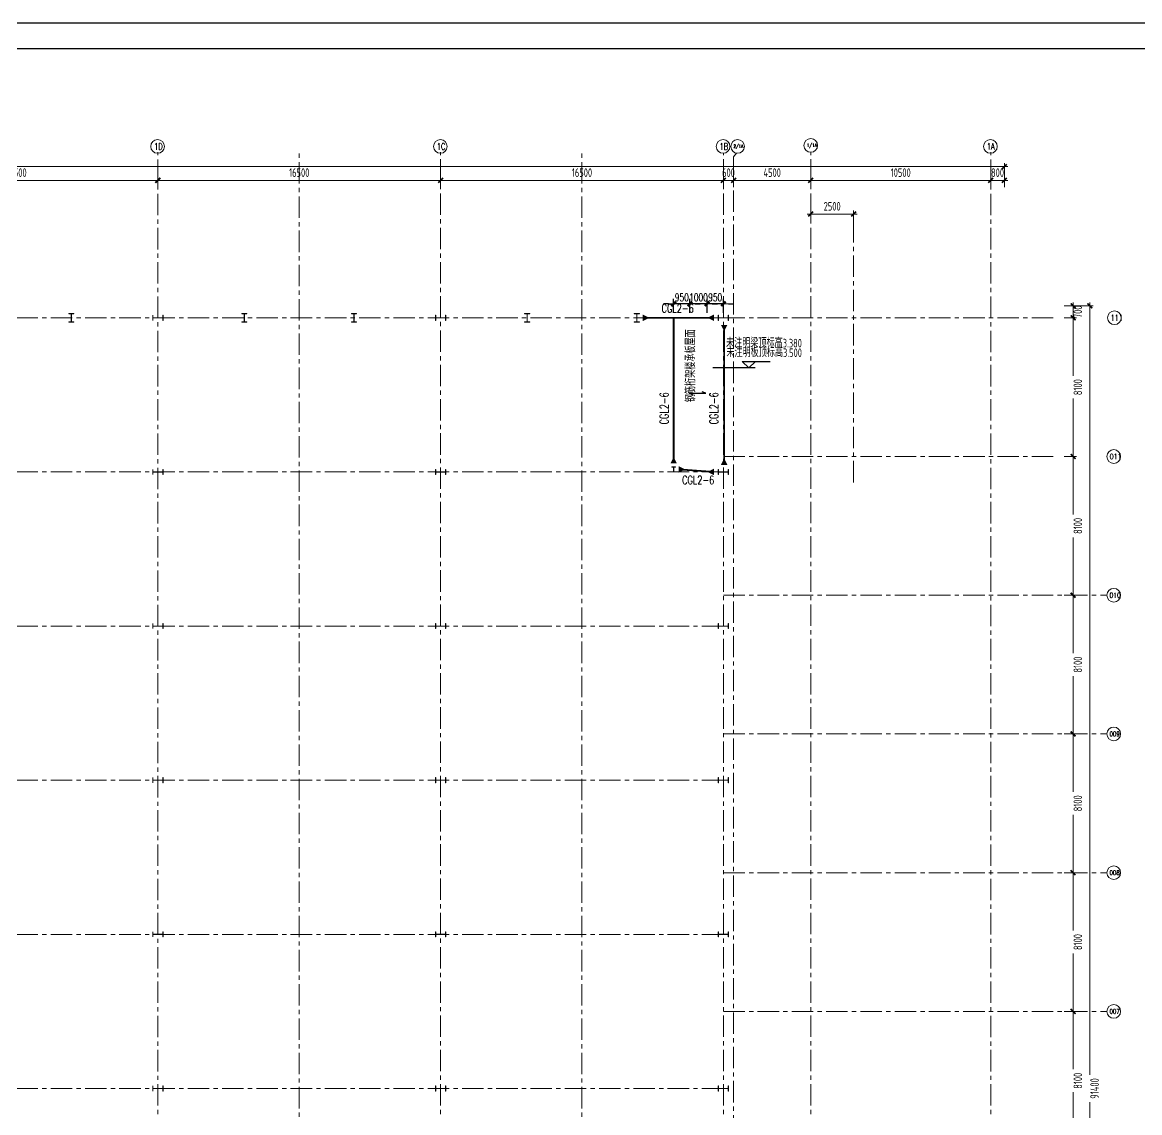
# Model space of a CAD drawing. Extents: x -1201378 to 2367219, y -619313 to 244905.
# Drawn here: x 1059733 to 1124936, y 181240 to 244905 of the extents above; entities that cross this region are included whole.
import ezdxf
from ezdxf.enums import TextEntityAlignment as Align

# ---------------------------------------------------------------- set-up
doc = ezdxf.new("R2010")
doc.units = 0
doc.header["$LTSCALE"] = 1000
doc.linetypes.add('CENTER', pattern=[2, 1.25, -0.25, 0.25, -0.25])
doc.layers.get('0').update_dxf_attribs({"linetype": 'CONTINUOUS'})
doc.layers.get('Defpoints').update_dxf_attribs({"linetype": 'CONTINUOUS'})
for name, color, linetype in [('0-cxFrame', 155, 'CONTINUOUS'), ('S-BG', 131, 'CONTINUOUS'), ('S-SLAB-TXT', 2, 'CONTINUOUS')]:
    doc.layers.add(name, color=color, linetype=linetype)
for name, color, linetype, lineweight in [('0-cxText', 131, 'CONTINUOUS', 25), ('S-axis', 111, 'CONTINUOUS', 0), ('S-bea', 40, 'CONTINUOUS', 0), ('S-col', 2, 'CONTINUOUS', 0), ('S-dim', 81, 'CONTINUOUS', 0), ('S-dote', 5, 'CENTER', 0), ('THIN', 7, 'CONTINUOUS', 0), ('柱间支撑', 6, 'CENTER', 0)]:
    doc.layers.add(name, color=color, linetype=linetype, lineweight=lineweight)
doc.styles.add('_TCH_AXIS', font='COMPLEX', dxfattribs={"bigfont": 'GBCBIG'})
doc.styles.add('cx_tuming', font='simhei.ttf')
doc.styles.add('cx_tuqian1', font='')
doc.styles.add('SS1', font='tj-romans1.shx', dxfattribs={"width": 0.7, "bigfont": 'tj-hztxt1.shx'})
doc.styles.add('TSSD_Dimension', font='tssdeng.shx', dxfattribs={"width": 0.7, "bigfont": 'hztxt.shx'})
doc.styles.add('TSSD_Label', font='tssdeng.shx', dxfattribs={"width": 0.7, "bigfont": 'hztxt.shx'})
doc.styles.add('TSSD_Rein', font='tj-romans1.shx', dxfattribs={"width": 0.7, "bigfont": 'tj-hztxt.shx'})
doc.styles.add('黑体', font='simhei.ttf', dxfattribs={"width": 0.8})
doc.styles.get('cx_tuqian1').set_extended_font_data('SimSun')
doc.dimstyles.new('S-150-ARCHI', dxfattribs={"dimscale": 150, "dimtxt": 3, "dimasz": 2, "dimexe": 2, "dimexo": 2, "dimgap": 1, "dimtad": 1, "dimdec": 0, "dimzin": 0, "dimdsep": 46, "dimtxsty": 'SS1', "dimblk1": 'TT', "dimblk2": 'TT', "dimsah": 1, "dimcen": 1, "dimclrd": 256, "dimclre": 256, "dimclrt": 256, "dimadec": 0, "dimazin": 0, "dimtfac": 1, "dimtdec": 0, "dimtix": 1, "dimtmove": 2, "dimatfit": 0, "dimldrblk": 'TT', "dimfxl": 2, "dimtolj": 1, "dimtzin": 0, "dimarcsym": 0})
doc.dimstyles.new('TSSD_200_200', dxfattribs={"dimtxt": 500, "dimasz": 200, "dimexe": 200, "dimexo": 500, "dimgap": 200, "dimtad": 1, "dimdec": 0, "dimzin": 0, "dimdsep": 46, "dimtxsty": 'TSSD_Dimension', "dimblk": 'ARCHTICK', "dimcen": 0, "dimdle": 200, "dimclrt": 7, "dimadec": 0, "dimazin": 0, "dimtfac": 1, "dimtdec": 0, "dimtix": 1, "dimtmove": 2, "dimatfit": 3, "dimfxl": 1, "dimtolj": 1, "dimtzin": 0, "dimarcsym": 0})

# ---------------------------------------------------------------- blocks, each defined once
blk = doc.blocks.new('TK22.A0 L(Dragon)')
at = {"layer": '0-cxFrame', "color": 7, "const_width": 0.5}
blk.add_lwpolyline([(0, 0), (-1486, 0), (-1486, 841), (0, 841)], close=True, dxfattribs=at)
at = {"layer": '0-cxFrame', "const_width": 0.5}
blk.add_lwpolyline([(-80, 10), (-1466, 10), (-1466, 831), (-80, 831)], close=True, dxfattribs=at)
at = {"style": '黑体', "flags": 4}
blk.add_attdef('图幅', text='', height=3.3, dxfattribs=at).set_placement((-40, 3), align=Align.RIGHT)
at = {"layer": '0-cxText', "flags": 4}
for tag, height, style, p in [('建设单位', 3.5, 'cx_tuming', (-45, 240)), ('项目名称', 3.5, 'cx_tuming', (-45, 210)), ('子项名称', 3.5, 'cx_tuming', (-45, 180)), ('工程编号', 3.3, 'cx_tuqian1', (-35, 165)), ('图名1', 3.5, 'cx_tuming', (-45, 87)), ('图名2', 3.5, 'cx_tuming', (-45, 79)), ('图名3', 3.5, 'cx_tuming', (-45, 71)), ('出图日期', 3.3, 'cx_tuqian1', (-39, 60)), ('专业', 3.3, 'cx_tuqian1', (-55, 52)), ('图号', 3.3, 'cx_tuqian1', (-55, 44)), ('版次', 3.3, 'cx_tuqian1', (-20, 44))]:
    blk.add_attdef(tag, text='', height=height, dxfattribs=dict(at, style=style)).set_placement(p, align=Align.MIDDLE)
at = {"layer": 'Defpoints', "color": 6, "flags": 4}
for tag, height, style, p in [('tufu', 3.3, '黑体', (-12, 12)), ('dwfname', 4, 'cx_tuqian1', (-80, 3))]:
    blk.add_attdef(tag, text='', height=height, dxfattribs=dict(at, style=style)).set_placement(p, align=Align.RIGHT)
blk = doc.blocks.new('_FZH')
at = {"layer": 'S-col'}
blk.add_lwpolyline([(-0.375, -0.188), (-0.375, 0.187), (-0.36, 0.187), (-0.36, 0.005), (0.36, 0.005), (0.36, 0.187), (0.375, 0.187), (0.375, -0.188), (0.36, -0.188), (0.36, -0.005), (-0.36, -0.005), (-0.36, -0.188)], close=True, dxfattribs=at)
blk = doc.blocks.new('w4234324')
at = {"layer": 'S-col', "xscale": 800.0000000000005, "yscale": 800.0000000000005, "zscale": 800.0000000000005}
for p in [(-177454, 831820), (-160954, 831820), (-144454, 831820), (-177454, 822820), (-160954, 822820), (-144454, 822820), (-177454, 813820), (-160954, 813820), (-144454, 813820), (-177454, 804820), (-160954, 804820), (-144454, 804820), (-177454, 795820), (-160954, 795820), (-144454, 795820), (-177454, 786820), (-160954, 786820), (-144454, 786820)]:
    blk.add_blockref('_FZH', p, dxfattribs=at)
blk = doc.blocks.new('_ArchTick')
at = {"color": 0, "linetype": 'ByBlock', "const_width": 0.5}
blk.add_lwpolyline([(-0.71, -0.71), (0.71, 0.71)], dxfattribs=at)
blk = doc.blocks.new('*D2998')
at = {"layer": 'Defpoints', "color": 0, "transparency": 16777216}
for p in [(-132358, 123054), (-148858, 122147), (-132358, 122147)]:
    blk.add_point(p, dxfattribs=at)
at = {"layer": 'S-axis', "color": 0, "lineweight": -2, "transparency": 16777216}
for p, q in [((-148858, 122647), (-148858, 123254)), ((-132358, 122647), (-132358, 123254)), ((-149058, 123054), (-132158, 123054))]:
    blk.add_line(p, q, dxfattribs=at)
at = {"layer": 'S-axis', "color": 0, "lineweight": -2, "transparency": 16777216, "xscale": 200, "yscale": 200, "zscale": 200, "rotation": 180}
blk.add_blockref('_ArchTick', (-148858, 123054), dxfattribs=at)
at = {"layer": 'S-axis', "color": 0, "lineweight": -2, "transparency": 16777216, "xscale": 200, "yscale": 200, "zscale": 200}
blk.add_blockref('_ArchTick', (-132358, 123054), dxfattribs=at)
at = {"layer": 'S-axis', "color": 7, "transparency": 16777216, "insert": (-140608, 123504), "char_height": 500, "attachment_point": 5, "style": 'TSSD_Dimension'}
blk.add_mtext('\\A1;16500', dxfattribs=at)
blk = doc.blocks.new('*D2999')
at = {"layer": 'Defpoints', "color": 0, "transparency": 16777216}
for p in [(-115858, 123054), (-132358, 122147), (-115858, 122147)]:
    blk.add_point(p, dxfattribs=at)
at = {"layer": 'S-axis', "color": 0, "lineweight": -2, "transparency": 16777216}
for p, q in [((-132358, 122647), (-132358, 123254)), ((-115858, 122647), (-115858, 123254)), ((-132558, 123054), (-115658, 123054))]:
    blk.add_line(p, q, dxfattribs=at)
at = {"layer": 'S-axis', "color": 0, "lineweight": -2, "transparency": 16777216, "xscale": 200, "yscale": 200, "zscale": 200, "rotation": 180}
blk.add_blockref('_ArchTick', (-132358, 123054), dxfattribs=at)
at = {"layer": 'S-axis', "color": 0, "lineweight": -2, "transparency": 16777216, "xscale": 200, "yscale": 200, "zscale": 200}
blk.add_blockref('_ArchTick', (-115858, 123054), dxfattribs=at)
at = {"layer": 'S-axis', "color": 7, "transparency": 16777216, "insert": (-124108, 123504), "char_height": 500, "attachment_point": 5, "style": 'TSSD_Dimension'}
blk.add_mtext('\\A1;16500', dxfattribs=at)
blk = doc.blocks.new('*D3000')
at = {"layer": 'Defpoints', "color": 0, "transparency": 16777216}
for p in [(-99358, 123054), (-115858, 122147), (-99358, 122147)]:
    blk.add_point(p, dxfattribs=at)
at = {"layer": 'S-axis', "color": 0, "lineweight": -2, "transparency": 16777216}
for p, q in [((-115858, 122647), (-115858, 123254)), ((-99358, 122647), (-99358, 123254)), ((-116058, 123054), (-99158, 123054))]:
    blk.add_line(p, q, dxfattribs=at)
at = {"layer": 'S-axis', "color": 0, "lineweight": -2, "transparency": 16777216, "xscale": 200, "yscale": 200, "zscale": 200, "rotation": 180}
blk.add_blockref('_ArchTick', (-115858, 123054), dxfattribs=at)
at = {"layer": 'S-axis', "color": 0, "lineweight": -2, "transparency": 16777216, "xscale": 200, "yscale": 200, "zscale": 200}
blk.add_blockref('_ArchTick', (-99358, 123054), dxfattribs=at)
at = {"layer": 'S-axis', "color": 7, "transparency": 16777216, "insert": (-107608, 123504), "char_height": 500, "attachment_point": 5, "style": 'TSSD_Dimension'}
blk.add_mtext('\\A1;16500', dxfattribs=at)
blk = doc.blocks.new('*D3001')
at = {"layer": 'Defpoints', "color": 0, "transparency": 16777216}
for p in [(-98758, 123054), (-99358, 122147), (-98758, 122147)]:
    blk.add_point(p, dxfattribs=at)
at = {"layer": 'S-axis', "color": 0, "lineweight": -2, "transparency": 16777216}
for p, q in [((-99358, 122647), (-99358, 123254)), ((-98758, 122647), (-98758, 123254)), ((-99358, 123054), (-99558, 123054)), ((-99358, 123054), (-98758, 123054)), ((-98758, 123054), (-98558, 123054))]:
    blk.add_line(p, q, dxfattribs=at)
at = {"layer": 'S-axis', "color": 0, "lineweight": -2, "transparency": 16777216, "xscale": 200, "yscale": 200, "zscale": 200}
blk.add_blockref('_ArchTick', (-99358, 123054), dxfattribs=at)
at = {"layer": 'S-axis', "color": 0, "lineweight": -2, "transparency": 16777216, "xscale": 200, "yscale": 200, "zscale": 200, "rotation": 180}
blk.add_blockref('_ArchTick', (-98758, 123054), dxfattribs=at)
at = {"layer": 'S-axis', "color": 7, "transparency": 16777216, "insert": (-99058, 123504), "char_height": 500, "attachment_point": 5, "style": 'TSSD_Dimension'}
blk.add_mtext('\\A1;600', dxfattribs=at)
blk = doc.blocks.new('*D3002')
at = {"layer": 'Defpoints', "color": 0, "transparency": 16777216}
for p in [(-94258, 123054), (-98758, 122147), (-94258, 122147)]:
    blk.add_point(p, dxfattribs=at)
at = {"layer": 'S-axis', "color": 0, "lineweight": -2, "transparency": 16777216}
for p, q in [((-98758, 122647), (-98758, 123254)), ((-94258, 122647), (-94258, 123254)), ((-98958, 123054), (-94058, 123054))]:
    blk.add_line(p, q, dxfattribs=at)
at = {"layer": 'S-axis', "color": 0, "lineweight": -2, "transparency": 16777216, "xscale": 200, "yscale": 200, "zscale": 200, "rotation": 180}
blk.add_blockref('_ArchTick', (-98758, 123054), dxfattribs=at)
at = {"layer": 'S-axis', "color": 0, "lineweight": -2, "transparency": 16777216, "xscale": 200, "yscale": 200, "zscale": 200}
blk.add_blockref('_ArchTick', (-94258, 123054), dxfattribs=at)
at = {"layer": 'S-axis', "color": 7, "transparency": 16777216, "insert": (-96508, 123504), "char_height": 500, "attachment_point": 5, "style": 'TSSD_Dimension'}
blk.add_mtext('\\A1;4500', dxfattribs=at)
blk = doc.blocks.new('*D3003')
at = {"layer": 'Defpoints', "color": 0, "transparency": 16777216}
for p in [(-83758, 123054), (-94258, 122147), (-83758, 122147)]:
    blk.add_point(p, dxfattribs=at)
at = {"layer": 'S-axis', "color": 0, "lineweight": -2, "transparency": 16777216}
for p, q in [((-94258, 122647), (-94258, 123254)), ((-83758, 122647), (-83758, 123254)), ((-94458, 123054), (-83558, 123054))]:
    blk.add_line(p, q, dxfattribs=at)
at = {"layer": 'S-axis', "color": 0, "lineweight": -2, "transparency": 16777216, "xscale": 200, "yscale": 200, "zscale": 200, "rotation": 180}
blk.add_blockref('_ArchTick', (-94258, 123054), dxfattribs=at)
at = {"layer": 'S-axis', "color": 0, "lineweight": -2, "transparency": 16777216, "xscale": 200, "yscale": 200, "zscale": 200}
blk.add_blockref('_ArchTick', (-83758, 123054), dxfattribs=at)
at = {"layer": 'S-axis', "color": 7, "transparency": 16777216, "insert": (-89008, 123504), "char_height": 500, "attachment_point": 5, "style": 'TSSD_Dimension'}
blk.add_mtext('\\A1;10500', dxfattribs=at)
blk = doc.blocks.new('*D3004')
at = {"layer": 'Defpoints', "color": 0, "transparency": 16777216}
for p in [(-82958, 123054), (-83758, 122147), (-82958, 122147)]:
    blk.add_point(p, dxfattribs=at)
at = {"layer": 'S-axis', "color": 0, "lineweight": -2, "transparency": 16777216}
for p, q in [((-83758, 122647), (-83758, 123254)), ((-82958, 122647), (-82958, 123254)), ((-83758, 123054), (-83958, 123054)), ((-83758, 123054), (-82958, 123054)), ((-82958, 123054), (-82758, 123054))]:
    blk.add_line(p, q, dxfattribs=at)
at = {"layer": 'S-axis', "color": 0, "lineweight": -2, "transparency": 16777216, "xscale": 200, "yscale": 200, "zscale": 200}
blk.add_blockref('_ArchTick', (-83758, 123054), dxfattribs=at)
at = {"layer": 'S-axis', "color": 0, "lineweight": -2, "transparency": 16777216, "xscale": 200, "yscale": 200, "zscale": 200, "rotation": 180}
blk.add_blockref('_ArchTick', (-82958, 123054), dxfattribs=at)
at = {"layer": 'S-axis', "color": 7, "transparency": 16777216, "insert": (-83358, 123504), "char_height": 500, "attachment_point": 5, "style": 'TSSD_Dimension'}
blk.add_mtext('\\A1;800', dxfattribs=at)
blk = doc.blocks.new('*D3005')
at = {"layer": 'Defpoints', "color": 0, "transparency": 16777216}
for p in [(-79964, 115727), (-79964, 115027), (-78948, 115027)]:
    blk.add_point(p, dxfattribs=at)
at = {"layer": 'S-axis', "color": 0, "lineweight": -2, "transparency": 16777216}
for p, q in [((-79464, 115727), (-78748, 115727)), ((-78948, 115927), (-78948, 114827)), ((-79464, 115027), (-78748, 115027))]:
    blk.add_line(p, q, dxfattribs=at)
at = {"layer": 'S-axis', "color": 0, "lineweight": -2, "transparency": 16777216, "xscale": 200, "yscale": 200, "zscale": 200}
for p, rotation in [((-78948, 115727), 90), ((-78948, 115027), 270)]:
    blk.add_blockref('_ArchTick', p, dxfattribs=dict(at, rotation=rotation))
at = {"layer": 'S-axis', "color": 7, "transparency": 16777216, "insert": (-78673, 115377), "char_height": 500, "attachment_point": 5, "rotation": 90, "style": 'TSSD_Dimension'}
blk.add_mtext('\\A1;700', dxfattribs=at)
blk = doc.blocks.new('*D3006')
at = {"layer": 'Defpoints', "color": 0, "transparency": 16777216}
for p in [(-79964, 115027), (-79964, 106927), (-78948, 106927)]:
    blk.add_point(p, dxfattribs=at)
at = {"layer": 'S-axis', "color": 0, "lineweight": -2, "transparency": 16777216}
for p, q in [((-79464, 115027), (-78748, 115027)), ((-78948, 115227), (-78948, 111648)), ((-78948, 106727), (-78948, 110306)), ((-79464, 106927), (-78748, 106927))]:
    blk.add_line(p, q, dxfattribs=at)
at = {"layer": 'S-axis', "color": 0, "lineweight": -2, "transparency": 16777216, "xscale": 200, "yscale": 200, "zscale": 200}
for p, rotation in [((-78948, 115027), 90), ((-78948, 106927), 270)]:
    blk.add_blockref('_ArchTick', p, dxfattribs=dict(at, rotation=rotation))
at = {"layer": 'S-axis', "color": 7, "transparency": 16777216, "insert": (-78673, 110977), "char_height": 500, "attachment_point": 5, "rotation": 90, "style": 'TSSD_Dimension'}
blk.add_mtext('\\A1;8100', dxfattribs=at)
blk = doc.blocks.new('*D3007')
at = {"layer": 'Defpoints', "color": 0, "transparency": 16777216}
for p in [(-79964, 106927), (-79964, 98827), (-78948, 98827)]:
    blk.add_point(p, dxfattribs=at)
at = {"layer": 'S-axis', "color": 0, "lineweight": -2, "transparency": 16777216}
for p, q in [((-78948, 107127), (-78948, 103548)), ((-79464, 106927), (-78748, 106927)), ((-78948, 98627), (-78948, 102206)), ((-79464, 98827), (-78748, 98827))]:
    blk.add_line(p, q, dxfattribs=at)
at = {"layer": 'S-axis', "color": 0, "lineweight": -2, "transparency": 16777216, "xscale": 200, "yscale": 200, "zscale": 200}
for p, rotation in [((-78948, 106927), 90), ((-78948, 98827), 270)]:
    blk.add_blockref('_ArchTick', p, dxfattribs=dict(at, rotation=rotation))
at = {"layer": 'S-axis', "color": 7, "transparency": 16777216, "insert": (-78673, 102877), "char_height": 500, "attachment_point": 5, "rotation": 90, "style": 'TSSD_Dimension'}
blk.add_mtext('\\A1;8100', dxfattribs=at)
blk = doc.blocks.new('*D3008')
at = {"layer": 'Defpoints', "color": 0, "transparency": 16777216}
for p in [(-79964, 98827), (-79964, 90727), (-78948, 90727)]:
    blk.add_point(p, dxfattribs=at)
at = {"layer": 'S-axis', "color": 0, "lineweight": -2, "transparency": 16777216}
for p, q in [((-79464, 98827), (-78748, 98827)), ((-78948, 99027), (-78948, 95448)), ((-78948, 90527), (-78948, 94106)), ((-79464, 90727), (-78748, 90727))]:
    blk.add_line(p, q, dxfattribs=at)
at = {"layer": 'S-axis', "color": 0, "lineweight": -2, "transparency": 16777216, "xscale": 200, "yscale": 200, "zscale": 200}
for p, rotation in [((-78948, 98827), 90), ((-78948, 90727), 270)]:
    blk.add_blockref('_ArchTick', p, dxfattribs=dict(at, rotation=rotation))
at = {"layer": 'S-axis', "color": 7, "transparency": 16777216, "insert": (-78673, 94777), "char_height": 500, "attachment_point": 5, "rotation": 90, "style": 'TSSD_Dimension'}
blk.add_mtext('\\A1;8100', dxfattribs=at)
blk = doc.blocks.new('*D3009')
at = {"layer": 'Defpoints', "color": 0, "transparency": 16777216}
for p in [(-79964, 90727), (-79964, 82627), (-78948, 82627)]:
    blk.add_point(p, dxfattribs=at)
at = {"layer": 'S-axis', "color": 0, "lineweight": -2, "transparency": 16777216}
for p, q in [((-79464, 90727), (-78748, 90727)), ((-78948, 90927), (-78948, 87348)), ((-78948, 82427), (-78948, 86006)), ((-79464, 82627), (-78748, 82627))]:
    blk.add_line(p, q, dxfattribs=at)
at = {"layer": 'S-axis', "color": 0, "lineweight": -2, "transparency": 16777216, "xscale": 200, "yscale": 200, "zscale": 200}
for p, rotation in [((-78948, 90727), 90), ((-78948, 82627), 270)]:
    blk.add_blockref('_ArchTick', p, dxfattribs=dict(at, rotation=rotation))
at = {"layer": 'S-axis', "color": 7, "transparency": 16777216, "insert": (-78673, 86677), "char_height": 500, "attachment_point": 5, "rotation": 90, "style": 'TSSD_Dimension'}
blk.add_mtext('\\A1;8100', dxfattribs=at)
blk = doc.blocks.new('*D3010')
at = {"layer": 'Defpoints', "color": 0, "transparency": 16777216}
for p in [(-79964, 82627), (-79964, 74527), (-78948, 74527)]:
    blk.add_point(p, dxfattribs=at)
at = {"layer": 'S-axis', "color": 0, "lineweight": -2, "transparency": 16777216}
for p, q in [((-78948, 82827), (-78948, 79248)), ((-79464, 82627), (-78748, 82627)), ((-78948, 74327), (-78948, 77906)), ((-79464, 74527), (-78748, 74527))]:
    blk.add_line(p, q, dxfattribs=at)
at = {"layer": 'S-axis', "color": 0, "lineweight": -2, "transparency": 16777216, "xscale": 200, "yscale": 200, "zscale": 200}
for p, rotation in [((-78948, 82627), 90), ((-78948, 74527), 270)]:
    blk.add_blockref('_ArchTick', p, dxfattribs=dict(at, rotation=rotation))
at = {"layer": 'S-axis', "color": 7, "transparency": 16777216, "insert": (-78673, 78577), "char_height": 500, "attachment_point": 5, "rotation": 90, "style": 'TSSD_Dimension'}
blk.add_mtext('\\A1;8100', dxfattribs=at)
blk = doc.blocks.new('*D3011')
at = {"layer": 'Defpoints', "color": 0, "transparency": 16777216}
for p in [(-79964, 74527), (-79964, 66427), (-78948, 66427)]:
    blk.add_point(p, dxfattribs=at)
at = {"layer": 'S-axis', "color": 0, "lineweight": -2, "transparency": 16777216}
for p, q in [((-79464, 74527), (-78748, 74527)), ((-78948, 74727), (-78948, 71148)), ((-78948, 66227), (-78948, 69806)), ((-79464, 66427), (-78748, 66427))]:
    blk.add_line(p, q, dxfattribs=at)
at = {"layer": 'S-axis', "color": 0, "lineweight": -2, "transparency": 16777216, "xscale": 200, "yscale": 200, "zscale": 200}
for p, rotation in [((-78948, 74527), 90), ((-78948, 66427), 270)]:
    blk.add_blockref('_ArchTick', p, dxfattribs=dict(at, rotation=rotation))
at = {"layer": 'S-axis', "color": 7, "transparency": 16777216, "insert": (-78673, 70477), "char_height": 500, "attachment_point": 5, "rotation": 90, "style": 'TSSD_Dimension'}
blk.add_mtext('\\A1;8100', dxfattribs=at)
blk = doc.blocks.new('*D3019')
at = {"layer": 'Defpoints', "color": 0, "transparency": 16777216}
for p in [(-82958, 123854), (-209458, 122247), (-82958, 122247)]:
    blk.add_point(p, dxfattribs=at)
at = {"layer": 'S-axis', "color": 0, "lineweight": -2, "transparency": 16777216}
for p, q in [((-209458, 122747), (-209458, 124054)), ((-82958, 122747), (-82958, 124054)), ((-209658, 123854), (-82758, 123854))]:
    blk.add_line(p, q, dxfattribs=at)
at = {"layer": 'S-axis', "color": 0, "lineweight": -2, "transparency": 16777216, "xscale": 200, "yscale": 200, "zscale": 200, "rotation": 180}
blk.add_blockref('_ArchTick', (-209458, 123854), dxfattribs=at)
at = {"layer": 'S-axis', "color": 0, "lineweight": -2, "transparency": 16777216, "xscale": 200, "yscale": 200, "zscale": 200}
blk.add_blockref('_ArchTick', (-82958, 123854), dxfattribs=at)
at = {"layer": 'S-axis', "color": 7, "transparency": 16777216, "insert": (-146208, 124304), "char_height": 500, "attachment_point": 5, "style": 'TSSD_Dimension'}
blk.add_mtext('\\A1;126500', dxfattribs=at)
blk = doc.blocks.new('*D3021')
at = {"layer": 'Defpoints', "color": 0, "transparency": 16777216}
for p in [(-79864, 115727), (-77969, 115727), (-79864, 24327)]:
    blk.add_point(p, dxfattribs=at)
at = {"layer": 'S-axis', "color": 0, "lineweight": -2, "transparency": 16777216}
for p, q in [((-79364, 115727), (-77769, 115727)), ((-77969, 115927), (-77969, 70833)), ((-77969, 24127), (-77969, 69221)), ((-79364, 24327), (-77769, 24327))]:
    blk.add_line(p, q, dxfattribs=at)
at = {"layer": 'S-axis', "color": 0, "lineweight": -2, "transparency": 16777216, "xscale": 200, "yscale": 200, "zscale": 200}
for p, rotation in [((-77969, 115727), 90), ((-77969, 24327), 270)]:
    blk.add_blockref('_ArchTick', p, dxfattribs=dict(at, rotation=rotation))
at = {"layer": 'S-axis', "color": 7, "transparency": 16777216, "insert": (-77694, 70027), "char_height": 500, "attachment_point": 5, "rotation": 90, "style": 'TSSD_Dimension'}
blk.add_mtext('\\A1;91400', dxfattribs=at)
blk = doc.blocks.new('*D3042')
at = {"layer": 'Defpoints', "color": 0, "transparency": 16777216}
for p in [(-94258, 121087), (-94258, 120087), (-91758, 120087)]:
    blk.add_point(p, dxfattribs=at)
at = {"layer": 'S-axis', "color": 0, "lineweight": -2, "transparency": 16777216}
for p, q in [((-94258, 120587), (-94258, 121287)), ((-91758, 120587), (-91758, 121287)), ((-91558, 121087), (-94458, 121087))]:
    blk.add_line(p, q, dxfattribs=at)
at = {"layer": 'S-axis', "color": 0, "lineweight": -2, "transparency": 16777216, "xscale": 200, "yscale": 200, "zscale": 200}
for p, rotation in [((-94258, 121087), 179.9999999999974), ((-91758, 121087), 359.9999999999973)]:
    blk.add_blockref('_ArchTick', p, dxfattribs=dict(at, rotation=rotation))
at = {"layer": 'S-axis', "color": 7, "transparency": 16777216, "insert": (-93008, 121537), "char_height": 500, "attachment_point": 5, "style": 'TSSD_Dimension'}
blk.add_mtext('\\A1;2500', dxfattribs=at)
blk = doc.blocks.new('TT')
blk.add_line((-0.97, 0), (0.97, 0))
at = {"const_width": 0.45}
blk.add_lwpolyline([(-0.44, -0.44), (0.44, 0.44)], dxfattribs=at)
blk = doc.blocks.new('*D6246')
at = {"layer": 'Defpoints', "color": 0, "transparency": 16777216}
for p in [(1099692, 228468), (1099692, 227652), (1100642, 227652)]:
    blk.add_point(p, dxfattribs=at)
at = {"layer": 'S-dim', "lineweight": -2, "transparency": 16777216}
for p, q in [((1099392, 228468), (1099092, 228468)), ((1099692, 227952), (1099692, 228768)), ((1100642, 228468), (1099692, 228468)), ((1100642, 227952), (1100642, 228768)), ((1100942, 228468), (1101242, 228468))]:
    blk.add_line(p, q, dxfattribs=at)
at = {"layer": 'S-dim', "lineweight": -2, "transparency": 16777216, "xscale": 300, "yscale": 300, "zscale": 300}
blk.add_blockref('TT', (1099692, 228468), dxfattribs=at)
at = {"layer": 'S-dim', "lineweight": -2, "transparency": 16777216, "xscale": 300, "yscale": 300, "zscale": 300, "rotation": 180}
blk.add_blockref('TT', (1100642, 228468), dxfattribs=at)
at = {"layer": 'S-dim', "transparency": 16777216, "insert": (1100167, 228843), "char_height": 450, "attachment_point": 5, "style": 'SS1'}
blk.add_mtext('\\A1;950', dxfattribs=at)
blk = doc.blocks.new('*D6247')
at = {"layer": 'Defpoints', "color": 0, "transparency": 16777216}
for p in [(1098692, 228468), (1098692, 227652), (1099692, 227652)]:
    blk.add_point(p, dxfattribs=at)
at = {"layer": 'S-dim', "lineweight": -2, "transparency": 16777216}
for p, q in [((1098392, 228468), (1098092, 228468)), ((1098692, 227952), (1098692, 228768)), ((1099692, 228468), (1098692, 228468)), ((1099692, 227952), (1099692, 228768)), ((1099992, 228468), (1100292, 228468))]:
    blk.add_line(p, q, dxfattribs=at)
at = {"layer": 'S-dim', "lineweight": -2, "transparency": 16777216, "xscale": 300, "yscale": 300, "zscale": 300}
blk.add_blockref('TT', (1098692, 228468), dxfattribs=at)
at = {"layer": 'S-dim', "lineweight": -2, "transparency": 16777216, "xscale": 300, "yscale": 300, "zscale": 300, "rotation": 180}
blk.add_blockref('TT', (1099692, 228468), dxfattribs=at)
at = {"layer": 'S-dim', "transparency": 16777216, "insert": (1099192, 228843), "char_height": 450, "attachment_point": 5, "style": 'SS1'}
blk.add_mtext('\\A1;1000', dxfattribs=at)
blk = doc.blocks.new('*D6248')
at = {"layer": 'Defpoints', "color": 0, "transparency": 16777216}
for p in [(1097742, 228468), (1097742, 227652), (1098692, 227652)]:
    blk.add_point(p, dxfattribs=at)
at = {"layer": 'S-dim', "lineweight": -2, "transparency": 16777216}
for p, q in [((1097442, 228468), (1097142, 228468)), ((1097742, 227952), (1097742, 228768)), ((1098692, 228468), (1097742, 228468)), ((1098692, 227952), (1098692, 228768)), ((1098992, 228468), (1099292, 228468))]:
    blk.add_line(p, q, dxfattribs=at)
at = {"layer": 'S-dim', "lineweight": -2, "transparency": 16777216, "xscale": 300, "yscale": 300, "zscale": 300}
blk.add_blockref('TT', (1097742, 228468), dxfattribs=at)
at = {"layer": 'S-dim', "lineweight": -2, "transparency": 16777216, "xscale": 300, "yscale": 300, "zscale": 300, "rotation": 180}
blk.add_blockref('TT', (1098692, 228468), dxfattribs=at)
at = {"layer": 'S-dim', "transparency": 16777216, "insert": (1098217, 228843), "char_height": 450, "attachment_point": 5, "style": 'SS1'}
blk.add_mtext('\\A1;950', dxfattribs=at)
blk = doc.blocks.new('1#轴网')
at = {"layer": 'S-axis'}
blk.add_line((-98589, 124638.5), (-98758.5, 124427), dxfattribs=at)
for centre in [(-132373.4, 125033.1), (-115873.4, 125033.1), (-99373.4, 125033.1), (-98523.4, 125033.1), (-94258.5, 125089.3), (-83773.4, 125033.1), (-76539.2, 115028.1), (-76579.2, 106928.1), (-76579.2, 98828.1), (-76579.2, 90728.1), (-76579.2, 82628.1), (-76579.2, 74528.1)]:
    blk.add_circle(centre, 400, dxfattribs=at)
at = {"layer": 'S-dote'}
for p, q in [((-132358.5, 19024), (-132358.5, 124689.3)), ((-124108.5, 18867), (-124108.5, 124689.3)), ((-115858.5, 19033.1), (-115858.5, 124689.3)), ((-107608.5, 18867), (-107608.5, 124689.3)), ((-99358.5, 19033.1), (-99358.5, 124633.4)), ((-94258.5, 19033.1), (-94258.5, 124689.3)), ((-83758.5, 19024), (-83758.5, 124689.3)), ((-98758.5, 19217), (-98758.5, 124427)), ((-91758.5, 105417), (-91758.5, 121147)), ((-99358.5, 115027), (-216950.7, 115027)), ((-99358.5, 115027), (-79964.3, 115027)), ((-99358.5, 106927), (-79964.3, 106927)), ((-99358.5, 106027), (-216950.7, 106027)), ((-99358.5, 98827), (-76979.2, 98827)), ((-99358.5, 97027), (-216950.7, 97027)), ((-99358.5, 90727), (-76979.2, 90727)), ((-99358.5, 88027), (-216950.7, 88027)), ((-99358.5, 82627), (-76979.2, 82627)), ((-99358.5, 79027), (-216950.7, 79027)), ((-99358.5, 74527), (-76979.2, 74527)), ((-99358.5, 70027), (-216950.7, 70027))]:
    blk.add_line(p, q, dxfattribs=at)
at = {"layer": 'S-axis', "style": '_TCH_AXIS', "width": 0.705882}
for s, height, p in [('1D', 381.3, (-132578.4, 124842.5)), ('1C', 394.32, (-116072.2, 124836)), ('1B', 381.3, (-99578.4, 124842.5)), ('1/1A', 199.77, (-94493.5, 125003.7)), ('1A', 374.97, (-83981.3, 124845.6)), ('2/1A', 190.1, (-98763, 124951.6)), ('111', 339.64, (-76761.8, 114858.3)), ('011', 313.67, (-76811.1, 106771.3)), ('010', 290.63, (-76818.5, 98682.8)), ('009', 270.22, (-76824.4, 90593)), ('008', 270.22, (-76824.4, 82493)), ('007', 270.22, (-76824.4, 74393))]:
    blk.add_text(s, height=height, dxfattribs=at).set_placement(p)
at = {"layer": 'S-axis'}
for p1, p2, distance, picture, middle in [((-209458.5, 122247), (-82958.5, 122247), 1606.7, '*D3019', (-146208.5, 124303.7)), ((-148858.5, 122147), (-132358.5, 122147), 906.7, '*D2998', (-140608.5, 123503.7)), ((-132358.5, 122147), (-115858.5, 122147), 906.7, '*D2999', (-124108.5, 123503.7)), ((-115858.5, 122147), (-99358.5, 122147), 906.7, '*D3000', (-107608.5, 123503.7)), ((-99358.5, 122147), (-98758.5, 122147), 906.7, '*D3001', (-99058.5, 123503.7)), ((-98758.5, 122147), (-94258.5, 122147), 906.7, '*D3002', (-96508.5, 123503.7)), ((-94258.5, 122147), (-83758.5, 122147), 906.7, '*D3003', (-89008.5, 123503.7)), ((-83758.5, 122147), (-82958.5, 122147), 906.7, '*D3004', (-83358.5, 123503.7)), ((-91758.5, 120087), (-94258.5, 120087), -1000, '*D3042', (-93008.5, 121537))]:
    dim = blk.add_aligned_dim(p1=p1, p2=p2, distance=distance, dimstyle='TSSD_200_200', dxfattribs=at)
    dim.commit()
    dim.dimension.update_dxf_attribs({"geometry": picture, "text_midpoint": middle})
for base, p1, p2, angle, picture, middle in [((-78948.5, 115027), (-79964.3, 115727), (-79964.3, 115027), 270, '*D3005', (-78673.5, 115377)), ((-77968.8, 115727), (-79864.3, 24327), (-79864.3, 115727), 90, '*D3021', (-77693.8, 70027)), ((-78948.5, 106927), (-79964.3, 115027), (-79964.3, 106927), 270, '*D3006', (-78673.5, 110977)), ((-78948.5, 98827), (-79964.3, 106927), (-79964.3, 98827), 270, '*D3007', (-78673.5, 102877)), ((-78948.5, 90727), (-79964.3, 98827), (-79964.3, 90727), 270, '*D3008', (-78673.5, 94777)), ((-78948.5, 82627), (-79964.3, 90727), (-79964.3, 82627), 270, '*D3009', (-78673.5, 86677)), ((-78948.5, 74527), (-79964.3, 82627), (-79964.3, 74527), 270, '*D3010', (-78673.5, 78577)), ((-78948.5, 66427), (-79964.3, 74527), (-79964.3, 66427), 270, '*D3011', (-78673.5, 70477))]:
    dim = blk.add_linear_dim(base=base, p1=p1, p2=p2, angle=angle, dimstyle='TSSD_200_200', dxfattribs=at)
    dim.commit()
    dim.dimension.update_dxf_attribs({"geometry": picture, "text_midpoint": middle, "dimtype": 161})

msp = doc.modelspace()

# ---------------------------------------------------------------- linework, layer by layer
at = {"layer": 'S-bea'}
for points in [[(1095941.5, 227651.8, 375, 0, 0), (1096316.5, 227651.8, 375, 0, 0)], [(1100091.5, 227651.8, 375, 0, 0), (1099716.5, 227651.8, 375, 0, 0)], [(1100691.5, 227236.8, 375, 0, 0), (1100691.5, 226861.8, 375, 0, 0)], [(1097741.5, 219151.8, 375, 0, 0), (1097741.5, 219526.8, 375, 0, 0)], [(1100691.5, 219066.8, 375, 0, 0), (1100691.5, 219441.8, 375, 0, 0)], [(1098041.5, 218801.8, 375, 0, 0), (1098416.5, 218801.8, 375, 0, 0)], [(1100091.5, 218651.8, 375, 0, 0), (1099716.5, 218651.8, 375, 0, 0)]]:
    msp.add_lwpolyline(points, format="xyseb", dxfattribs=at)
at = {"layer": 'S-BG'}
for p, q in [((1102131, 224722.1), (1101747, 225106.1)), ((1101747, 225106.1), (1103364.4, 225106.1)), ((1102131, 224722.1), (1102515, 225106.1)), ((1102491.4, 224722.1), (1100024.4, 224722.1))]:
    msp.add_line(p, q, dxfattribs=at)
at = {"layer": 'S-col'}
for points in [[(1062441.5, 227401.8), (1062741.5, 227401.8), (1062741.5, 227413.8), (1062595.5, 227413.8), (1062595.5, 227889.8), (1062741.5, 227889.8), (1062741.5, 227901.8), (1062441.5, 227901.8), (1062441.5, 227889.8), (1062587.5, 227889.8), (1062587.5, 227413.8), (1062441.5, 227413.8)], [(1072841.5, 227401.8), (1072541.5, 227401.8), (1072541.5, 227413.8), (1072687.5, 227413.8), (1072687.5, 227889.8), (1072541.5, 227889.8), (1072541.5, 227901.8), (1072841.5, 227901.8), (1072841.5, 227889.8), (1072695.5, 227889.8), (1072695.5, 227413.8), (1072841.5, 227413.8)], [(1078941.5, 227401.8), (1079241.5, 227401.8), (1079241.5, 227413.8), (1079095.5, 227413.8), (1079095.5, 227889.8), (1079241.5, 227889.8), (1079241.5, 227901.8), (1078941.5, 227901.8), (1078941.5, 227889.8), (1079087.5, 227889.8), (1079087.5, 227413.8), (1078941.5, 227413.8)], [(1089341.5, 227401.8), (1089041.5, 227401.8), (1089041.5, 227413.8), (1089187.5, 227413.8), (1089187.5, 227889.8), (1089041.5, 227889.8), (1089041.5, 227901.8), (1089341.5, 227901.8), (1089341.5, 227889.8), (1089195.5, 227889.8), (1089195.5, 227413.8), (1089341.5, 227413.8)], [(1095441.5, 227401.8), (1095741.5, 227401.8), (1095741.5, 227413.8), (1095595.5, 227413.8), (1095595.5, 227889.8), (1095741.5, 227889.8), (1095741.5, 227901.8), (1095441.5, 227901.8), (1095441.5, 227889.8), (1095587.5, 227889.8), (1095587.5, 227413.8), (1095441.5, 227413.8)], [(1097641.5, 218951.8), (1097841.5, 218951.8), (1097841.5, 218939.8), (1097745.5, 218939.8), (1097745.5, 218663.8), (1097841.5, 218663.8), (1097841.5, 218651.8), (1097641.5, 218651.8), (1097641.5, 218663.8), (1097737.5, 218663.8), (1097737.5, 218939.8), (1097641.5, 218939.8)]]:
    msp.add_lwpolyline(points, close=True, dxfattribs=at)
at = {"layer": 'S-SLAB-TXT'}
msp.add_lwpolyline([(1098854.4, 223179.5), (1098637.3, 223255.1), (1099623, 223255.1), (1099405.9, 223330.7)], dxfattribs=at)
at = {"layer": '柱间支撑', "linetype": 'Continuous', "const_width": 100}
for points in [[(1095941.5, 227651.8), (1100091.5, 227651.8)], [(1097741.5, 219151.8), (1097741.5, 227651.8)], [(1100691.5, 219066.8), (1100691.5, 227236.8)], [(1100091.5, 218651.8), (1098041.5, 218801.8)]]:
    msp.add_lwpolyline(points, dxfattribs=at)

# ---------------------------------------------------------------- block references
at = {"layer": '0-cxFrame', "xscale": 150, "yscale": 150, "zscale": 150}
msp.add_blockref('TK22.A0 L(Dragon)', (1167181.8, 118717.3), dxfattribs=at)
at = {"layer": 'S-axis'}
msp.add_blockref('1#轴网', (1200000, 112624.8), dxfattribs=at)
at = {"layer": 'S-col'}
msp.add_blockref('w4234324', (1245095.7, -604168.2), dxfattribs=at)

# ---------------------------------------------------------------- texts
at = {"layer": 'S-BG', "style": 'TSSD_Label', "width": 0.7}
msp.add_text('钢筋桁架楼承板屋面', height=500, rotation=90, dxfattribs=at).set_placement((1099143.8, 226981), align=Align.BOTTOM_RIGHT)
for s, p in [('未注明梁顶标高3.380', (1105227.5, 225773)), ('未注明板顶标高3.500', (1105227.5, 225213))]:
    msp.add_text(s, height=500, dxfattribs=at).set_placement(p, align=Align.BOTTOM_RIGHT)
at = {"layer": 'THIN', "style": 'TSSD_Rein', "width": 0.7}
for p in [(1097974.3, 227803.8), (1099171.3, 217778.6)]:
    msp.add_text('CGL2-6', height=500, dxfattribs=at).set_placement(p, align=Align.BOTTOM_CENTER)
for p in [(1097589.3, 222363.6), (1100488.9, 222363.6)]:
    msp.add_text('CGL2-6', height=500, rotation=90, dxfattribs=at).set_placement(p, align=Align.BOTTOM_CENTER)

# ---------------------------------------------------------------- dimensions: what is measured, and where the dimension line sits
at = {"layer": 'S-dim'}
for base, p1, p2, picture, middle in [((1097741.5, 228467.8), (1098691.5, 227651.8), (1097741.5, 227651.8), '*D6248', (1098216.5, 228842.8)), ((1098691.5, 228467.8), (1099691.5, 227651.8), (1098691.5, 227651.8), '*D6247', (1099191.5, 228842.8)), ((1099691.5, 228467.8), (1100641.5, 227651.8), (1099691.5, 227651.8), '*D6246', (1100166.5, 228842.8))]:
    dim = msp.add_linear_dim(base=base, p1=p1, p2=p2, dimstyle='S-150-ARCHI', dxfattribs=at)
    dim.commit()
    dim.dimension.update_dxf_attribs({"geometry": picture, "text_midpoint": middle})

doc.saveas('drawing.dxf')
